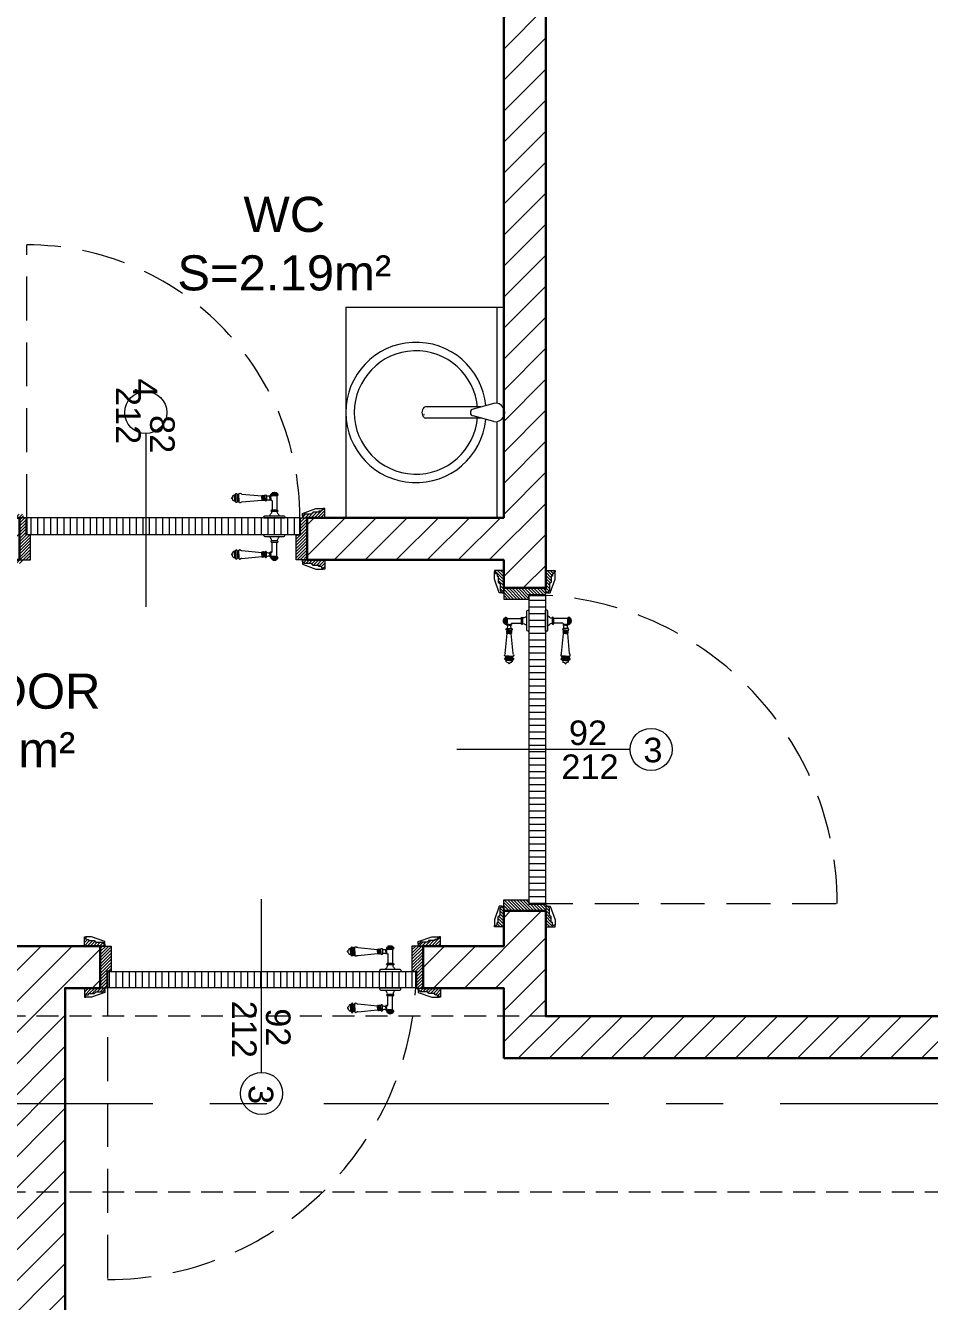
# Model space of a CAD drawing. Header units: centimetres. Extents: x 92587 to 105438, y -55119 to -48334.
# Drawn here: x 96307.8 to 96565.4, y -52878.6 to -52515.1 of the extents above; entities that cross this region are included whole.
import ezdxf

# ---------------------------------------------------------------- set-up
doc = ezdxf.new("R2010")
doc.units = ezdxf.units.CM
doc.header["$LTSCALE"] = 50
doc.header["$MEASUREMENT"] = 0
for name, pattern in [('AXES', [2, 1.25, -0.25, 0.25, -0.25]), ('CACHE', [0.375, 0.25, -0.125]), ('CONTINU', [0])]:
    doc.linetypes.add(name, pattern=pattern)
doc.layers.get('0').update_dxf_attribs({"color": 8})
doc.layers.add('AXES', color=10, linetype='AXES')
doc.layers.add('BETON COUPE', color=3, linetype='CONTINU')
for name, color, linetype, lineweight in [('BANJO', 160, 'Continuous', 9), ('BETON CACHE', 4, 'CACHE', 5), ('door', 44, 'Continuous', 5), ('MACONNERIE COUPE', 7, 'Continuous', 30), ('MACONNERIE HACHURE', 253, 'Continuous', 13)]:
    doc.layers.add(name, color=color, linetype=linetype, lineweight=lineweight)
doc.layers.add('DEMOL', color=7, linetype='Continuous', lineweight=60, true_color=0xa87e00)
doc.styles.add('GENERATED_STYLE_1', font='arial.ttf')
doc.styles.add('RS_TEXT_1.50', font='arial.ttf', dxfattribs={"height": 12.5})

# ---------------------------------------------------------------- blocks, each defined once
blk = doc.blocks.new('A$C1cd8c289')
at = {"layer": 'AXES', "lineweight": 5, "ltscale": 1.3}
blk.add_line((3195, -1960), (-1985, -1960), dxfattribs=at)
blk = doc.blocks.new('Lav60')
at = {"layer": 'BANJO', "linetype": 'Continuous'}
for p, q in [((-54.27, 55.4), (-54.27, 84.18)), ((-54.27, 84.18), (-54.27, 55.4)), ((-52.27, 56.8), (-52.27, 84.18)), ((-9.27, 24.18), (-9.27, 84.18)), ((-51.47, 56.78), (-45.6, 55.16)), ((-47.77, 55.78), (-31.97, 55.78)), ((-31.61, 54.81), (-31.61, 54.8)), ((-31.5, 54.81), (-31.61, 54.81)), ((-31.61, 54.8), (-31.5, 54.8)), ((-31.5, 54.8), (-31.5, 54.81)), ((-54.27, 24.18), (-54.27, 52.96)), ((-54.27, 52.96), (-54.27, 24.18)), ((-52.27, 24.18), (-52.27, 51.56)), ((-51.47, 51.58), (-45.6, 53.19)), ((-47.79, 52.59), (-31.97, 52.59))]:
    blk.add_line(p, q, dxfattribs=at)
at = {"layer": 'BANJO'}
for p, q in [((-9.27, 84.18), (-54.27, 84.18)), ((-9.27, 24.18), (-9.27, 84.18)), ((-9.27, 24.18), (-54.27, 24.18))]:
    blk.add_line(p, q, dxfattribs=at)
at = {"layer": 'BANJO', "linetype": 'Continuous'}
for centre, radius, start, end in [((-29.27, 54.18), 20, 185.6501, 174.3498), ((-29.27, 54.18), 17.58, 184.3007, 175.6991), ((-51.93, 54.18), 2.64, 79.9737, 280.0262), ((-45.78, 54.18), 1, 280.3543, 79.6456)]:
    blk.add_arc(centre, radius, start, end, dxfattribs=at)
blk.add_ellipse((-31.97, 54.18), major_axis=(0, -1.59), ratio=0.623935, start_param=0, end_param=3.141593, dxfattribs=at)
blk = doc.blocks.new('door900')
at = {"color": 0}
for p, q in [((-9.3, 67.7), (9.3, 67.7)), ((9.3, 65.2), (-9.3, 65.2)), ((-6.8, 71.5), (-6.8, 70.2)), ((-5.5, 71.5), (-6.8, 71.5)), ((-6.8, 70.2), (6.8, 70.2)), ((-6.8, 62.7), (-6.8, 24)), ((-6.8, 62.7), (6.8, 62.7)), ((-5.5, 71.5), (5.5, 71.5)), ((5.5, 71.5), (6.8, 71.5)), ((6.8, 71.5), (6.8, 70.2)), ((8.7, 62.7), (6.8, 62.7)), ((6.8, 49.1), (6.8, 24)), ((8.7, 50.9), (8.7, 50.9)), ((10.5, 56.8), (10.5, 62.5)), ((10.5, 56.8), (10.5, 51.1)), ((12.7, 56.8), (12.7, 62.5)), ((12.7, 56.8), (12.7, 51.1)), ((22.5, 63.8), (22.5, 49.8)), ((26.5, 56.8), (26.5, 63.8)), ((26.5, 63.8), (29.1, 63.8)), ((26.5, 63.8), (29.1, 63.8)), ((26.5, 56.8), (26.5, 49.8)), ((26.5, 49.8), (29.1, 49.8)), ((26.5, 49.8), (29.1, 49.8)), ((29.1, 63.8), (29.1, 62.8)), ((29.1, 62.8), (29.1, 56.8)), ((29.1, 50.8), (29.1, 56.8)), ((29.1, 50.8), (29.1, 49.8)), ((29.1, 49.8), (29.1, 49.8)), ((31.1, 62.8), (31.1, 56.8)), ((31.1, 50.8), (31.1, 56.8)), ((34.1, 56.8), (34.1, 62.8)), ((34.1, 62.8), (34.1, 56.8)), ((34.1, 50.8), (34.1, 56.8)), ((34.1, 56.8), (34.1, 50.8)), ((92.8, 68.1), (36.2, 62.8)), ((36.2, 56.8), (36.2, 62.8)), ((36.2, 56.8), (36.2, 50.8)), ((92.8, 45.5), (36.2, 50.8)), ((101.2, 67.3), (103.2, 68)), ((101.2, 56.8), (101.2, 67.3)), ((101.2, 56.8), (101.2, 46.3)), ((101.2, 46.3), (103.2, 45.7)), ((103.2, 68), (103.2, 67.7)), ((103.2, 56.8), (103.2, 68)), ((103.2, 56.8), (103.2, 46.3)), ((103.2, 45.9), (103.2, 45.7)), ((106.5, 68), (105.5, 67.3)), ((105.5, 56.8), (105.5, 67.3)), ((105.5, 56.8), (105.5, 46.3)), ((106.5, 45.7), (105.5, 46.3)), ((106.5, 56.8), (106.5, 68)), ((106.5, 56.8), (106.5, 45.7)), ((110.7, 68), (111.8, 67.3)), ((110.7, 56.8), (110.7, 68)), ((110.7, 56.8), (110.7, 45.7)), ((110.7, 45.7), (111.8, 46.3)), ((111.8, 56.8), (111.8, 67.3)), ((111.8, 66.2), (113.3, 66.2)), ((111.8, 56.8), (111.8, 46.3)), ((111.8, 47.5), (113.3, 47.5)), ((113.3, 56.8), (113.3, 66.2)), ((113.3, 56.8), (113.3, 47.5)), ((120.5, 56.8), (120.5, 58.6)), ((120.5, 56.8), (120.5, 55)), ((-30, 3), (-30, 0)), ((30, 0), (-30, 0)), ((27, 6), (-27, 6)), ((-8.3, 22.3), (8.3, 22.3)), ((-8.3, 18.3), (8.3, 18.3)), ((30, 3), (30, 0))]:
    blk.add_line(p, q, dxfattribs=at)
for centre, radius, start, end in [((0, 64), 9.29, 53.4104, 126.5896), ((-9.3, 66.5), 1.25, 90, 270), ((-6.8, 67.7), 2.51, 90.115, 179.885), ((-6.8, 65.2), 2.51, 180.115, 269.885), ((6.8, 67.7), 2.51, 0.115, 89.885), ((6.8, 65.2), 2.51, 270.115, 359.885), ((8.7, 49), 1.91, 88.7426, 178.1515), ((8.6, 64.9), 2.15, 272.7029, 297.6142), ((8.6, 48.8), 2.15, 62.3858, 87.2971), ((9.3, 66.5), 1.25, 270, 90), ((10, 62.5), 0.561, 3.7097, 127.9634), ((10, 51.1), 0.561, 232.0366, 356.2903), ((11.6, 62.5), 1.1, 0.0106, 179.9894), ((11.6, 51.1), 1.1, 180.0106, 359.9894), ((16.7, 70.5), 8.83, 243.5466, 311.3694), ((16.7, 43.2), 8.83, 48.6306, 116.4534), ((24.5, 63.7), 2.01, 4.1469, 175.8531), ((24.5, 50), 2.01, 184.1469, 355.8531), ((30.1, 62.8), 1.03, 0, 180.0014), ((30.1, 50.8), 1.03, 179.9972, 0), ((32.6, 62.8), 1.48, 0, 180), ((32.6, 50.8), 1.48, 180, 0), ((35.2, 62.8), 1.03, 0, 180), ((32.6, 62.8), 1.48, 1.563306237032948e-10, 2.08440831604393e-10), ((35.2, 50.8), 1.03, 180, 0), ((93.1, 72.5), 4.4, 266.3976, 315.6468), ((93.1, 41.1), 4.4, 44.3532, 93.6024), ((98.3, 67.4), 2.89, 358.3861, 135.6468), ((98.3, 46.2), 2.89, 224.3532, 1.6139), ((104.3, 67.6), 1.15, 170.914, 348.1019), ((104.3, 46.1), 1.15, 11.8981, 189.086), ((108.6, 68), 2.1, 0, 180), ((108.6, 45.7), 2.1, 180, 0), ((115.5, 62.5), 2.84, 13.4568, 140.4953), ((115.5, 51.2), 2.84, 219.5047, 346.5432), ((127.9, 65.2), 9.88, 191.9991, 221.6757), ((127.9, 48.5), 9.88, 138.3243, 168.0009), ((120.5, 56.8), 1.79, 0, 90), ((120.5, 56.8), 1.79, 270, 0), ((-27, 3), 3, 90, 180), ((-6.8, 6), 6, 130.5908, 180), ((-16.6, 16.6), 8.41, 314.3689, 12.0705), ((-8.3, 20.3), 2, 90, 270), ((-8.5, 24), 1.71, 275.059, 359.7825), ((8.5, 24), 1.71, 180.2175, 264.941), ((16.6, 16.6), 8.41, 167.9295, 225.6311), ((8.3, 20.3), 2, 270, 90), ((6.8, 6), 6, 0, 49.4092), ((27, 3), 3, 0, 90)]:
    blk.add_arc(centre, radius, start, end, dxfattribs=at)

msp = doc.modelspace()

# ---------------------------------------------------------------- hatches: boundary and pattern name
at = {"layer": 'door'}
h = msp.add_hatch(dxfattribs=at)
h.set_pattern_fill('ANSI31', color=256, scale=5, angle=900)
h.set_pattern_definition([(225, (243816.2762, -107686.8739), (0.4419417382, -0.4419417382), [])])
edge = h.paths.add_edge_path()
edge.add_line((96302.36, -52669.25), (96302.78, -52669.25))
edge.add_line((96302.78, -52669.25), (96302.78, -52668.93))
edge.add_line((96302.78, -52668.93), (96304.54, -52668.93))
edge.add_line((96304.54, -52668.93), (96304.54, -52668.72))
edge.add_arc((96304.54, -52668.41), 0.314, 270, 360)
edge.add_line((96304.85, -52668.41), (96306.95, -52668.41))
edge.add_line((96306.95, -52668.41), (96306.95, -52668.2))
edge.add_arc((96306.95, -52667.89), 0.314, 270, 360)
edge.add_line((96307.26, -52667.89), (96307.47, -52667.89))
edge.add_line((96307.47, -52667.89), (96307.47, -52667.36))
edge.add_line((96307.47, -52667.36), (96301.61, -52667.36))
edge.add_line((96301.61, -52667.36), (96301.61, -52669.98))
edge.add_line((96301.61, -52669.98), (96302.02, -52669.98))
edge.add_line((96302.02, -52669.98), (96302.02, -52669.67))
edge.add_line((96302.02, -52669.67), (96301.94, -52669.67))
edge.add_arc((96302.36, -52669.67), 0.419, 90, 180, ccw=False)
h.paths.add_polyline_path([(96306.11, -52667.36), (96309.25, -52667.36), (96309.25, -52660.18), (96308, -52660.18), (96308, -52655.36), (96306.11, -52655.36)])
edge = h.paths.add_edge_path()
edge.add_line((96302.36, -52653.48), (96302.78, -52653.48))
edge.add_line((96302.78, -52653.48), (96302.78, -52653.79))
edge.add_line((96302.78, -52653.79), (96304.54, -52653.79))
edge.add_line((96304.54, -52653.79), (96304.54, -52654))
edge.add_arc((96304.54, -52654.31), 0.314, 0, 90, ccw=False)
edge.add_line((96304.85, -52654.31), (96306.95, -52654.31))
edge.add_line((96306.95, -52654.31), (96306.95, -52654.52))
edge.add_arc((96306.95, -52654.84), 0.314, 0, 90, ccw=False)
edge.add_line((96307.26, -52654.84), (96307.47, -52654.84))
edge.add_line((96307.47, -52654.84), (96307.47, -52655.36))
edge.add_line((96307.47, -52655.36), (96301.61, -52655.36))
edge.add_line((96301.61, -52655.36), (96301.61, -52652.74))
edge.add_line((96301.61, -52652.74), (96302.02, -52652.74))
edge.add_line((96302.02, -52652.74), (96302.02, -52653.06))
edge.add_line((96302.02, -52653.06), (96301.94, -52653.06))
edge.add_arc((96302.36, -52653.06), 0.419, 180, 270)
h = msp.add_hatch(dxfattribs=at)
h.set_pattern_fill('ANSI31', color=256, scale=5, angle=900)
h.set_pattern_definition([(225, (243826.2881, -107686.8739), (0.4419417382, -0.4419417382), [])])
h.paths.add_polyline_path([(96388.1, -52667.36), (96384.96, -52667.36), (96384.96, -52660.18), (96386.21, -52660.18), (96386.21, -52655.36), (96388.1, -52655.36)])
edge = h.paths.add_edge_path()
edge.add_line((96391.85, -52669.25), (96391.43, -52669.25))
edge.add_line((96391.43, -52669.25), (96391.43, -52668.93))
edge.add_line((96391.43, -52668.93), (96389.67, -52668.93))
edge.add_line((96389.67, -52668.93), (96389.67, -52668.72))
edge.add_arc((96389.67, -52668.41), 0.314, 180, 270, ccw=False)
edge.add_line((96389.36, -52668.41), (96387.26, -52668.41))
edge.add_line((96387.26, -52668.41), (96387.26, -52668.2))
edge.add_arc((96387.26, -52667.89), 0.314, 180, 270, ccw=False)
edge.add_line((96386.95, -52667.89), (96386.74, -52667.89))
edge.add_line((96386.74, -52667.89), (96386.74, -52667.36))
edge.add_line((96386.74, -52667.36), (96393.1, -52667.36))
edge.add_line((96393.1, -52667.36), (96393.1, -52669.98))
edge.add_line((96393.1, -52669.98), (96392.69, -52669.98))
edge.add_line((96392.69, -52669.98), (96392.69, -52669.67))
edge.add_line((96392.69, -52669.67), (96392.27, -52669.67))
edge.add_arc((96391.85, -52669.67), 0.419, 0, 90)
edge = h.paths.add_edge_path()
edge.add_line((96391.85, -52653.48), (96391.43, -52653.48))
edge.add_line((96391.43, -52653.48), (96391.43, -52653.79))
edge.add_line((96391.43, -52653.79), (96389.67, -52653.79))
edge.add_line((96389.67, -52653.79), (96389.67, -52654))
edge.add_arc((96389.67, -52654.31), 0.314, 90, 180)
edge.add_line((96389.36, -52654.31), (96387.26, -52654.31))
edge.add_line((96387.26, -52654.31), (96387.26, -52654.52))
edge.add_arc((96387.26, -52654.84), 0.314, 90, 180)
edge.add_line((96386.95, -52654.84), (96386.74, -52654.84))
edge.add_line((96386.74, -52654.84), (96386.74, -52655.36))
edge.add_line((96386.74, -52655.36), (96393.1, -52655.36))
edge.add_line((96393.1, -52655.36), (96393.1, -52652.74))
edge.add_line((96393.1, -52652.74), (96392.69, -52652.74))
edge.add_line((96392.69, -52652.74), (96392.69, -52653.06))
edge.add_line((96392.69, -52653.06), (96392.27, -52653.06))
edge.add_arc((96391.85, -52653.06), 0.419, 270, 360, ccw=False)
h = msp.add_hatch(dxfattribs=at)
h.set_pattern_fill('ANSI31', color=256, scale=15, angle=405)
h.set_pattern_definition([(90, (50317.573, -151734.3063), (-1.875, 2e-15), [])])
h.paths.add_polyline_path([(96308.21, -52660.13), (96386, -52660.13), (96386, -52655.41), (96308.21, -52655.41)])
h = msp.add_hatch(dxfattribs=at)
h.set_pattern_fill('ANSI31', color=256, scale=5, angle=990)
h.set_pattern_definition([(315, (151371.98944, 93857.35384), (0.4419417382, 0.4419417382), [])])
h.paths.add_polyline_path([(96444.11, -52675.36), (96444.11, -52678.51), (96451.29, -52678.51), (96451.29, -52677.25), (96456.11, -52677.25), (96456.11, -52675.36)])
edge = h.paths.add_edge_path()
edge.add_line((96442.23, -52671.61), (96442.23, -52672.03))
edge.add_line((96442.23, -52672.03), (96442.54, -52672.03))
edge.add_line((96442.54, -52672.03), (96442.54, -52673.79))
edge.add_line((96442.54, -52673.79), (96442.75, -52673.79))
edge.add_arc((96443.06, -52673.79), 0.314, 180, 270)
edge.add_line((96443.06, -52674.11), (96443.06, -52676.2))
edge.add_line((96443.06, -52676.2), (96443.27, -52676.2))
edge.add_arc((96443.59, -52676.2), 0.314, 180, 270)
edge.add_line((96443.59, -52676.51), (96443.59, -52676.72))
edge.add_line((96443.59, -52676.72), (96444.11, -52676.72))
edge.add_line((96444.11, -52676.72), (96444.11, -52670.36))
edge.add_line((96444.11, -52670.36), (96441.49, -52670.36))
edge.add_line((96441.49, -52670.36), (96441.49, -52670.77))
edge.add_line((96441.49, -52670.77), (96441.81, -52670.77))
edge.add_line((96441.81, -52670.77), (96441.81, -52671.19))
edge.add_arc((96441.81, -52671.61), 0.419, 0, 90, ccw=False)
edge = h.paths.add_edge_path()
edge.add_line((96458, -52671.61), (96458, -52672.03))
edge.add_line((96458, -52672.03), (96457.68, -52672.03))
edge.add_line((96457.68, -52672.03), (96457.68, -52673.79))
edge.add_line((96457.68, -52673.79), (96457.47, -52673.79))
edge.add_arc((96457.16, -52673.79), 0.314, 270, 360, ccw=False)
edge.add_line((96457.16, -52674.11), (96457.16, -52676.2))
edge.add_line((96457.16, -52676.2), (96456.95, -52676.2))
edge.add_arc((96456.63, -52676.2), 0.314, -90, 0, ccw=False)
edge.add_line((96456.63, -52676.51), (96456.63, -52676.72))
edge.add_line((96456.63, -52676.72), (96456.11, -52676.72))
edge.add_line((96456.11, -52676.72), (96456.11, -52670.36))
edge.add_line((96456.11, -52670.36), (96458.73, -52670.36))
edge.add_line((96458.73, -52670.36), (96458.73, -52670.77))
edge.add_line((96458.73, -52670.77), (96458.42, -52670.77))
edge.add_line((96458.42, -52670.77), (96458.42, -52671.19))
edge.add_arc((96458.42, -52671.61), 0.419, 90, 180)
h = msp.add_hatch(dxfattribs=at)
h.set_pattern_fill('ANSI31', color=256, scale=15, angle=495)
h.set_pattern_definition([(180, (195419.4219, -99651.3612), (-1e-15, -1.875), [])])
h.paths.add_polyline_path([(96451.34, -52765.27), (96451.34, -52677.46), (96456.06, -52677.46), (96456.06, -52765.27)])
h = msp.add_hatch(dxfattribs=at)
h.set_pattern_fill('ANSI31', color=256, scale=5, angle=990)
h.set_pattern_definition([(315, (151371.98944, 93857.35384), (0.4419417382, 0.4419417382), [])])
edge = h.paths.add_edge_path()
edge.add_line((96442.23, -52771.11), (96442.23, -52770.7))
edge.add_line((96442.23, -52770.7), (96442.54, -52770.7))
edge.add_line((96442.54, -52770.7), (96442.54, -52768.93))
edge.add_line((96442.54, -52768.93), (96442.75, -52768.93))
edge.add_arc((96443.06, -52768.93), 0.314, 90, 180, ccw=False)
edge.add_line((96443.06, -52768.62), (96443.06, -52766.52))
edge.add_line((96443.06, -52766.52), (96443.27, -52766.52))
edge.add_arc((96443.59, -52766.52), 0.314, 90, 180, ccw=False)
edge.add_line((96443.59, -52766.21), (96443.59, -52766))
edge.add_line((96443.59, -52766), (96444.11, -52766))
edge.add_line((96444.11, -52766), (96444.11, -52771.86))
edge.add_line((96444.11, -52771.86), (96441.49, -52771.86))
edge.add_line((96441.49, -52771.86), (96441.49, -52771.45))
edge.add_line((96441.49, -52771.45), (96441.81, -52771.45))
edge.add_line((96441.81, -52771.45), (96441.81, -52771.53))
edge.add_arc((96441.81, -52771.11), 0.419, 270, 360)
h.paths.add_polyline_path([(96444.11, -52767.36), (96444.11, -52764.22), (96451.29, -52764.22), (96451.29, -52765.48), (96456.11, -52765.48), (96456.11, -52767.36)])
edge = h.paths.add_edge_path()
edge.add_line((96458, -52771.11), (96458, -52770.7))
edge.add_line((96458, -52770.7), (96457.68, -52770.7))
edge.add_line((96457.68, -52770.7), (96457.68, -52768.93))
edge.add_line((96457.68, -52768.93), (96457.47, -52768.93))
edge.add_arc((96457.16, -52768.93), 0.314, 0, 90)
edge.add_line((96457.16, -52768.62), (96457.16, -52766.52))
edge.add_line((96457.16, -52766.52), (96456.95, -52766.52))
edge.add_arc((96456.63, -52766.52), 0.314, 360, 450)
edge.add_line((96456.63, -52766.21), (96456.63, -52766))
edge.add_line((96456.63, -52766), (96456.11, -52766))
edge.add_line((96456.11, -52766), (96456.11, -52771.86))
edge.add_line((96456.11, -52771.86), (96458.73, -52771.86))
edge.add_line((96458.73, -52771.86), (96458.73, -52771.45))
edge.add_line((96458.73, -52771.45), (96458.42, -52771.45))
edge.add_line((96458.42, -52771.45), (96458.42, -52771.53))
edge.add_arc((96458.42, -52771.11), 0.419, 180, 270, ccw=False)
h = msp.add_hatch(dxfattribs=at)
h.set_pattern_fill('ANSI31', color=256, scale=5, angle=900)
h.set_pattern_definition([(225, (242279.2766, -107808.8739), (0.4419417382, -0.4419417382), [])])
edge = h.paths.add_edge_path()
edge.add_line((96325.36, -52775.48), (96325.78, -52775.48))
edge.add_line((96325.78, -52775.48), (96325.78, -52775.79))
edge.add_line((96325.78, -52775.79), (96327.54, -52775.79))
edge.add_line((96327.54, -52775.79), (96327.54, -52776))
edge.add_arc((96327.54, -52776.31), 0.314, 0, 90, ccw=False)
edge.add_line((96327.85, -52776.31), (96329.95, -52776.31))
edge.add_line((96329.95, -52776.31), (96329.95, -52776.52))
edge.add_arc((96329.95, -52776.84), 0.314, 0, 90, ccw=False)
edge.add_line((96330.26, -52776.84), (96330.47, -52776.84))
edge.add_line((96330.47, -52776.84), (96330.47, -52777.36))
edge.add_line((96330.47, -52777.36), (96324.61, -52777.36))
edge.add_line((96324.61, -52777.36), (96324.61, -52774.74))
edge.add_line((96324.61, -52774.74), (96325.02, -52774.74))
edge.add_line((96325.02, -52774.74), (96325.02, -52775.06))
edge.add_line((96325.02, -52775.06), (96324.94, -52775.06))
edge.add_arc((96325.36, -52775.06), 0.419, 180, 270)
h.paths.add_polyline_path([(96329.11, -52777.36), (96332.25, -52777.36), (96332.25, -52784.54), (96331, -52784.54), (96331, -52789.36), (96329.11, -52789.36)])
edge = h.paths.add_edge_path()
edge.add_line((96325.36, -52791.25), (96325.78, -52791.25))
edge.add_line((96325.78, -52791.25), (96325.78, -52790.93))
edge.add_line((96325.78, -52790.93), (96327.54, -52790.93))
edge.add_line((96327.54, -52790.93), (96327.54, -52790.72))
edge.add_arc((96327.54, -52790.41), 0.314, 270, 360)
edge.add_line((96327.85, -52790.41), (96329.95, -52790.41))
edge.add_line((96329.95, -52790.41), (96329.95, -52790.2))
edge.add_arc((96329.95, -52789.89), 0.314, 270, 360)
edge.add_line((96330.26, -52789.89), (96330.47, -52789.89))
edge.add_line((96330.47, -52789.89), (96330.47, -52789.36))
edge.add_line((96330.47, -52789.36), (96324.61, -52789.36))
edge.add_line((96324.61, -52789.36), (96324.61, -52791.98))
edge.add_line((96324.61, -52791.98), (96325.02, -52791.98))
edge.add_line((96325.02, -52791.98), (96325.02, -52791.67))
edge.add_line((96325.02, -52791.67), (96324.94, -52791.67))
edge.add_arc((96325.36, -52791.67), 0.419, 90, 180, ccw=False)
h = msp.add_hatch(dxfattribs=at)
h.set_pattern_fill('ANSI31', color=256, scale=5, angle=900)
h.set_pattern_definition([(225, (242279.2766, -107808.8739), (0.4419417382, -0.4419417382), [])])
h.paths.add_polyline_path([(96421.11, -52777.36), (96417.97, -52777.36), (96417.97, -52784.54), (96419.23, -52784.54), (96419.23, -52789.36), (96421.11, -52789.36)])
edge = h.paths.add_edge_path()
edge.add_line((96424.86, -52775.48), (96424.44, -52775.48))
edge.add_line((96424.44, -52775.48), (96424.44, -52775.79))
edge.add_line((96424.44, -52775.79), (96422.68, -52775.79))
edge.add_line((96422.68, -52775.79), (96422.68, -52776))
edge.add_arc((96422.68, -52776.31), 0.314, 90, 180)
edge.add_line((96422.37, -52776.31), (96420.27, -52776.31))
edge.add_line((96420.27, -52776.31), (96420.27, -52776.52))
edge.add_arc((96420.27, -52776.84), 0.314, 90, 180)
edge.add_line((96419.96, -52776.84), (96419.75, -52776.84))
edge.add_line((96419.75, -52776.84), (96419.75, -52777.36))
edge.add_line((96419.75, -52777.36), (96426.11, -52777.36))
edge.add_line((96426.11, -52777.36), (96426.11, -52774.74))
edge.add_line((96426.11, -52774.74), (96425.7, -52774.74))
edge.add_line((96425.7, -52774.74), (96425.7, -52775.06))
edge.add_line((96425.7, -52775.06), (96425.28, -52775.06))
edge.add_arc((96424.86, -52775.06), 0.419, 270, 360, ccw=False)
edge = h.paths.add_edge_path()
edge.add_line((96424.86, -52791.25), (96424.44, -52791.25))
edge.add_line((96424.44, -52791.25), (96424.44, -52790.93))
edge.add_line((96424.44, -52790.93), (96422.68, -52790.93))
edge.add_line((96422.68, -52790.93), (96422.68, -52790.72))
edge.add_arc((96422.68, -52790.41), 0.314, 180, 270, ccw=False)
edge.add_line((96422.37, -52790.41), (96420.27, -52790.41))
edge.add_line((96420.27, -52790.41), (96420.27, -52790.2))
edge.add_arc((96420.27, -52789.89), 0.314, 180, 270, ccw=False)
edge.add_line((96419.96, -52789.89), (96419.75, -52789.89))
edge.add_line((96419.75, -52789.89), (96419.75, -52789.36))
edge.add_line((96419.75, -52789.36), (96426.11, -52789.36))
edge.add_line((96426.11, -52789.36), (96426.11, -52791.98))
edge.add_line((96426.11, -52791.98), (96425.7, -52791.98))
edge.add_line((96425.7, -52791.98), (96425.7, -52791.67))
edge.add_line((96425.7, -52791.67), (96425.28, -52791.67))
edge.add_arc((96424.86, -52791.67), 0.419, 0, 90)
h = msp.add_hatch(dxfattribs=at)
h.set_pattern_fill('ANSI31', color=256, scale=15, angle=405)
h.set_pattern_definition([(90, (48770.5615, -151856.3063), (-1.875, 2e-15), [])])
h.paths.add_polyline_path([(96331.21, -52784.6), (96419.02, -52784.6), (96419.02, -52789.31), (96331.21, -52789.31)])
at = {"layer": 'MACONNERIE HACHURE'}
h = msp.add_hatch(dxfattribs=at)
h.set_pattern_fill('ANSI31', color=256, scale=50, style=0)
h.set_pattern_definition([(45, (845.911, 6550.742), (-4.41941738, 4.41941738), [])])
h.paths.add_polyline_path([(96464.11, -53567.36), (96464.11, -53736.36), (96392.11, -53736.36), (96392.11, -53757.36), (96414.11, -53757.36), (96414.11, -53762.36), (96234.11, -53762.36), (96234.11, -53750.36), (96284.11, -53750.36), (96284.11, -53577.36), (96306.11, -53577.36), (96306.11, -53589.36), (96296.11, -53589.36), (96296.11, -53750.36), (96387.11, -53750.36), (96387.11, -53731.36), (96444.11, -53731.36), (96444.11, -53589.36), (96388.11, -53589.36), (96388.11, -53577.36), (96452.11, -53577.36), (96452.11, -53567.36)])
h.paths.add_polyline_path([(95894.28, -52902.36), (95944.11, -52902.36), (95944.11, -52942.36), (95894.28, -52942.36)])
h.paths.add_polyline_path([(95734.11, -52902.36), (95774.11, -52902.36), (95774.11, -52942.36), (95734.11, -52942.36)])
h.paths.add_polyline_path([(95874.11, -52547.36), (95964.11, -52547.36), (95964.11, -52607.36), (96117.11, -52607.36), (96117.11, -52547.36), (96129.11, -52547.36), (96129.11, -52667.36), (96109.11, -52667.36), (96109.11, -52632.36), (95944.11, -52632.36), (95944.11, -52583.36), (95874.11, -52583.36), (95874.11, -52632.36), (95839.11, -52632.36), (95839.11, -52612.36), (95849.11, -52612.36), (95849.11, -52562.36), (95874.11, -52562.36), (95874.11, -52578.36), (95944.11, -52578.36), (95944.11, -52552.36), (95874.11, -52552.36)])
h.paths.add_polyline_path([(96444.11, -54162.36), (96344.11, -54162.36), (96344.11, -54187.36), (96444.11, -54187.36)])
h.paths.add_polyline_path([(96679.11, -52154.25), (96704.11, -52154.25), (96704.11, -52107.36), (96679.11, -52107.36)])
h.paths.add_polyline_path([(96679.11, -54052.36), (96704.11, -54052.36), (96704.11, -54072.36), (96679.11, -54072.36)])
h.paths.add_polyline_path([(95996.61, -52902.36), (95979.11, -52902.36), (95979.11, -52922.36), (95996.61, -52922.36)])
h.paths.add_polyline_path([(96319.11, -52789.36), (96329.11, -52789.36), (96329.11, -52777.36), (96289.11, -52777.36), (96289.11, -52789.36), (96299.11, -52789.36), (96299.11, -53107.36), (96129.11, -53107.36), (96129.11, -52789.36), (96207.12, -52789.36), (96207.12, -52777.36), (96129.11, -52777.36), (96129.11, -52767.36), (96109.11, -52767.36), (96109.11, -52902.36), (96096.61, -52902.36), (96096.61, -52922.36), (96109.11, -52922.36), (96109.11, -53137.36), (96130.11, -53137.36), (96130.11, -53467.36), (96228.12, -53467.36), (96228.12, -53455.36), (96150.11, -53455.36), (96150.11, -53137.36), (96320.11, -53137.36), (96320.11, -53455.36), (96310.11, -53455.36), (96310.11, -53467.36), (96350.11, -53467.36), (96350.11, -53455.36), (96340.11, -53455.36), (96340.11, -53137.36), (96679.11, -53137.36), (96679.11, -53182.36), (96704.11, -53182.36), (96704.11, -53132.36), (96814.11, -53132.36), (96814.11, -53112.36), (96704.11, -53112.36), (96704.11, -53062.36), (96679.11, -53062.36), (96679.11, -53107.36), (96319.11, -53107.36)])
h.paths.add_polyline_path([(96487.11, -53762.36), (96487.11, -53742.36), (96789.11, -53742.36), (96789.11, -53677.36), (96814.11, -53677.36), (96814.11, -53767.36), (96704.11, -53767.36), (96704.11, -53782.36), (96679.11, -53782.36), (96679.11, -53762.36)])
h.paths.add_polyline_path([(96044.11, -53859.36), (96019.11, -53859.36), (96019.11, -53581.36), (95967.11, -53581.36), (95967.11, -53559.36), (95979.11, -53559.36), (95979.11, -53569.36), (96104.11, -53569.36), (96104.11, -53581.36), (96044.11, -53581.36)])
h.paths.add_polyline_path([(96019.11, -53932.36), (96019.11, -53952.36), (95969.11, -53952.36), (95969.11, -54072.36), (95944.11, -54072.36), (95944.11, -53957.36), (95926.61, -53957.36), (95926.61, -53932.36)])
h.paths.add_polyline_path([(96679.11, -54122.36), (96679.11, -54162.36), (96624.11, -54162.36), (96624.11, -54187.36), (96704.11, -54187.36), (96704.11, -54122.36)])
h.paths.add_polyline_path([(96104.11, -54162.36), (96164.11, -54162.36), (96164.11, -54187.36), (96079.11, -54187.36), (96079.11, -54122.36), (96079.11, -54122.36), (96079.11, -54072.36), (96104.11, -54072.36)])
h.paths.add_polyline_path([(96679.11, -52482.36), (96679.11, -52424.25), (96704.11, -52424.25), (96704.11, -52477.36), (96814.11, -52477.36), (96814.11, -52567.36), (96789.11, -52567.36), (96789.11, -52502.36), (96456.11, -52502.36), (96456.11, -52675.36), (96444.11, -52675.36), (96444.11, -52667.36), (96388.11, -52667.36), (96388.11, -52655.36), (96444.11, -52655.36), (96444.11, -52507.36), (96296.11, -52507.36), (96296.11, -52655.36), (96306.11, -52655.36), (96306.11, -52667.36), (96284.11, -52667.36), (96284.11, -52494.36), (96234.24, -52494.36), (96234.24, -52482.36)])
h.paths.add_polyline_path([(96444.11, -52809.36), (96444.11, -52789.36), (96421.11, -52789.36), (96421.11, -52777.36), (96444.11, -52777.36), (96444.11, -52767.36), (96456.11, -52767.36), (96456.11, -52797.36), (96679.11, -52797.36), (96679.11, -52809.36)], flags=17)
h.paths.add_polyline_path([(96464.11, -53447.36), (96679.11, -53447.36), (96679.11, -53435.36), (96452.11, -53435.36), (96452.11, -53455.36), (96442.11, -53455.36), (96442.11, -53467.36), (96452.11, -53467.36), (96452.11, -53475.36), (96464.11, -53475.36)])
h.paths.add_polyline_path([(95879.11, -53447.36), (95879.11, -53459.36), (95967.11, -53459.36), (95967.11, -53467.36), (95979.11, -53467.36), (95979.11, -53447.36)])
h.paths.add_polyline_path([(96789.11, -52797.36), (96814.11, -52797.36), (96814.11, -52747.36), (96789.11, -52747.36)])
h.paths.add_polyline_path([(96789.11, -53447.36), (96814.11, -53447.36), (96814.11, -53497.36), (96789.11, -53497.36)])
h.paths.add_polyline_path([(96679.11, -52847.36), (96704.11, -52847.36), (96704.11, -52902.25), (96679.11, -52902.25)], flags=17)
h.paths.add_polyline_path([(96679.11, -53397.36), (96704.11, -53397.36), (96704.11, -53342.47), (96679.11, -53342.47)], flags=17)
h.paths.add_polyline_path([(95533.94, -52902.36), (95484.11, -52902.36), (95484.11, -52942.36), (95533.94, -52942.36)])
h.paths.add_polyline_path([(95694.11, -52902.36), (95654.11, -52902.36), (95654.11, -52942.36), (95694.11, -52942.36)])
h.paths.add_polyline_path([(95849.11, -52082.36), (95829.11, -52082.36), (95829.11, -52057.36), (95849.11, -52057.36)])
h.paths.add_polyline_path([(96164.11, -52082.36), (96164.11, -52057.36), (95984.11, -52057.36), (95984.11, -52082.36)])
h.paths.add_polyline_path([(95554.11, -52547.36), (95464.11, -52547.36), (95464.11, -52607.36), (95311.11, -52607.36), (95311.11, -52547.36), (95299.11, -52547.36), (95299.11, -52667.36), (95319.11, -52667.36), (95319.11, -52632.36), (95484.11, -52632.36), (95484.11, -52583.36), (95554.11, -52583.36), (95554.11, -52632.36), (95739.11, -52632.36), (95739.11, -52612.36), (95579.11, -52612.36), (95579.11, -52562.36), (95554.11, -52562.36), (95554.11, -52578.36), (95484.11, -52578.36), (95484.11, -52552.36), (95554.11, -52552.36)])
h.paths.add_polyline_path([(94984.11, -54162.36), (95084.11, -54162.36), (95084.11, -54187.36), (94984.11, -54187.36)])
h.paths.add_polyline_path([(94749.11, -52154.25), (94724.11, -52154.25), (94724.11, -52107.36), (94749.11, -52107.36)])
h.paths.add_polyline_path([(94749.11, -54052.36), (94724.11, -54052.36), (94724.11, -54072.36), (94749.11, -54072.36)])
h.paths.add_polyline_path([(95431.61, -52902.36), (95449.11, -52902.36), (95449.11, -52922.36), (95431.61, -52922.36)])
h.paths.add_polyline_path([(95729.11, -53932.36), (95746.61, -53932.36), (95746.61, -53957.36), (95729.11, -53957.36), (95729.11, -54122.36), (95699.11, -54122.36), (95699.11, -53957.36), (95681.5, -53957.36), (95681.5, -53932.36), (95699.11, -53932.36), (95699.11, -53459.36), (95631.11, -53459.36), (95631.11, -53447.36), (95699.11, -53447.36), (95699.11, -53272.36), (95729.11, -53272.36), (95729.11, -53447.36), (95797.11, -53447.36), (95797.11, -53459.36), (95729.11, -53459.36)])
h.paths.add_polyline_path([(95109.11, -52789.36), (95099.11, -52789.36), (95099.11, -52777.36), (95139.11, -52777.36), (95139.11, -52789.36), (95129.11, -52789.36), (95129.11, -53107.36), (95299.11, -53107.36), (95299.11, -52789.36), (95221.1, -52789.36), (95221.1, -52777.36), (95299.11, -52777.36), (95299.11, -52767.36), (95319.11, -52767.36), (95319.11, -52902.36), (95331.61, -52902.36), (95331.61, -52922.36), (95319.11, -52922.36), (95319.11, -53137.36), (95298.11, -53137.36), (95298.11, -53467.36), (95200.1, -53467.36), (95200.1, -53455.36), (95278.11, -53455.36), (95278.11, -53137.36), (95108.11, -53137.36), (95108.11, -53455.36), (95118.11, -53455.36), (95118.11, -53467.36), (95078.11, -53467.36), (95078.11, -53455.36), (95088.11, -53455.36), (95088.11, -53137.36), (94749.11, -53137.36), (94749.11, -53182.36), (94724.11, -53182.36), (94724.11, -53132.36), (94614.11, -53132.36), (94614.11, -53112.36), (94724.11, -53112.36), (94724.11, -53062.36), (94749.11, -53062.36), (94749.11, -53107.36), (95109.11, -53107.36)])
h.paths.add_polyline_path([(94964.11, -53736.36), (95036.11, -53736.36), (95036.11, -53757.36), (95014.11, -53757.36), (95014.11, -53762.36), (95194.11, -53762.36), (95194.11, -53750.36), (95144.11, -53750.36), (95144.11, -53577.36), (95122.11, -53577.36), (95122.11, -53589.36), (95132.11, -53589.36), (95132.11, -53750.36), (95041.11, -53750.36), (95041.11, -53731.36), (94984.11, -53731.36), (94984.11, -53589.36), (95040.11, -53589.36), (95040.11, -53577.36), (94976.11, -53577.36), (94976.11, -53567.36), (94964.11, -53567.36)])
h.paths.add_polyline_path([(94941.11, -53762.36), (94941.11, -53742.36), (94639.11, -53742.36), (94639.11, -53677.36), (94614.11, -53677.36), (94614.11, -53767.36), (94724.11, -53767.36), (94724.11, -53782.36), (94749.11, -53782.36), (94749.11, -53762.36)])
h.paths.add_polyline_path([(95384.11, -53859.36), (95409.11, -53859.36), (95409.11, -53581.36), (95461.11, -53581.36), (95461.11, -53559.36), (95449.11, -53559.36), (95449.11, -53569.36), (95324.11, -53569.36), (95324.11, -53581.36), (95384.11, -53581.36)])
h.paths.add_polyline_path([(95409.11, -53932.36), (95409.11, -53952.36), (95459.11, -53952.36), (95459.11, -54072.36), (95484.11, -54072.36), (95484.11, -53957.36), (95501.61, -53957.36), (95501.61, -53932.36)])
h.paths.add_polyline_path([(94749.11, -54122.36), (94749.11, -54162.36), (94804.11, -54162.36), (94804.11, -54187.36), (94724.11, -54187.36), (94724.11, -54122.36)])
h.paths.add_polyline_path([(95324.11, -54162.36), (95264.11, -54162.36), (95264.11, -54187.36), (95349.11, -54187.36), (95349.11, -54122.36), (95349.11, -54122.36), (95349.11, -54072.36), (95324.11, -54072.36)])
h.paths.add_polyline_path([(96679.11, -52082.36), (96624.11, -52082.36), (96624.11, -52057.36), (96679.11, -52057.36)])
h.paths.add_polyline_path([(96444.11, -52082.36), (96444.11, -52057.36), (96344.11, -52057.36), (96344.11, -52082.36)])
h.paths.add_polyline_path([(95729.11, -52082.36), (95579.11, -52082.36), (95579.11, -52057.36), (95729.11, -52057.36)])
h.paths.add_polyline_path([(95444.11, -52082.36), (94749.11, -52082.36), (94749.11, -52057.36), (95444.11, -52057.36)])
h.paths.add_polyline_path([(94749.11, -52482.36), (94749.11, -52424.25), (94724.11, -52424.25), (94724.11, -52477.36), (94614.11, -52477.36), (94614.11, -52567.36), (94639.11, -52567.36), (94639.11, -52502.36), (94972.11, -52502.36), (94972.11, -52675.36), (94984.11, -52675.36), (94984.11, -52667.36), (95040.11, -52667.36), (95040.11, -52655.36), (94984.11, -52655.36), (94984.11, -52507.36), (95132.11, -52507.36), (95132.11, -52655.36), (95122.11, -52655.36), (95122.11, -52667.36), (95144.11, -52667.36), (95144.11, -52494.36), (95193.98, -52494.36), (95193.98, -52482.36)])
h.paths.add_polyline_path([(94984.11, -52809.36), (94984.11, -52789.36), (95007.11, -52789.36), (95007.11, -52777.36), (94984.11, -52777.36), (94984.11, -52767.36), (94972.11, -52767.36), (94972.11, -52797.36), (94749.11, -52797.36), (94749.11, -52809.36)], flags=17)
h.paths.add_polyline_path([(94964.11, -53447.36), (94749.11, -53447.36), (94749.11, -53435.36), (94976.11, -53435.36), (94976.11, -53455.36), (94986.11, -53455.36), (94986.11, -53467.36), (94976.11, -53467.36), (94976.11, -53475.36), (94964.11, -53475.36)])
h.paths.add_polyline_path([(95549.11, -53447.36), (95549.11, -53459.36), (95461.11, -53459.36), (95461.11, -53467.36), (95449.11, -53467.36), (95449.11, -53447.36)])
h.paths.add_polyline_path([(94639.11, -52797.36), (94614.11, -52797.36), (94614.11, -52747.36), (94639.11, -52747.36)])
h.paths.add_polyline_path([(94639.11, -53447.36), (94614.11, -53447.36), (94614.11, -53497.36), (94639.11, -53497.36)])
h.paths.add_polyline_path([(94749.11, -52847.36), (94724.11, -52847.36), (94724.11, -52902.25), (94749.11, -52902.25)], flags=17)
h.paths.add_polyline_path([(94749.11, -53397.36), (94724.11, -53397.36), (94724.11, -53342.47), (94749.11, -53342.47)], flags=17)

# ---------------------------------------------------------------- linework, layer by layer
at = {"layer": 'BETON CACHE', "lineweight": 5, "ltscale": 0.5}
msp.add_lwpolyline([(94614.11, -52847.36), (96814.11, -52847.36), (96814.11, -52797.36), (94614.11, -52797.36)], close=True, dxfattribs=at)
at = {"layer": 'door', "linetype": 'CACHE'}
for p, q in [((96308.21, -52655.41), (96308.21, -52577.62)), ((96451.34, -52765.27), (96539.15, -52765.27)), ((96331.21, -52784.6), (96331.21, -52872.41))]:
    msp.add_line(p, q, dxfattribs=at)
at = {"layer": 'door'}
for p, q in [((96342.1, -52631.37), (96342.1, -52680.69)), ((96480.11, -52721.36), (96430.79, -52721.36)), ((96375.11, -52813.36), (96375.11, -52764.04))]:
    msp.add_line(p, q, dxfattribs=at)
for points in [[(96391.85, -52653.48), (96391.43, -52653.48), (96391.43, -52653.79), (96389.67, -52653.79), (96389.67, -52654, 0.414214), (96389.36, -52654.31), (96387.26, -52654.31), (96387.26, -52654.52, 0.414214), (96386.95, -52654.84), (96386.74, -52654.84), (96386.74, -52655.36), (96393.1, -52655.36), (96393.1, -52652.74), (96392.69, -52652.74), (96392.69, -52653.06), (96392.27, -52653.06, -0.414214), (96391.85, -52653.48)], [(96391.85, -52669.25), (96391.43, -52669.25), (96391.43, -52668.93), (96389.67, -52668.93), (96389.67, -52668.72, -0.414214), (96389.36, -52668.41), (96387.26, -52668.41), (96387.26, -52668.2, -0.414214), (96386.95, -52667.89), (96386.74, -52667.89), (96386.74, -52667.36), (96393.1, -52667.36), (96393.1, -52669.98), (96392.69, -52669.98), (96392.69, -52669.67), (96392.27, -52669.67, 0.414214), (96391.85, -52669.25)], [(96442.23, -52671.61), (96442.23, -52672.03), (96442.54, -52672.03), (96442.54, -52673.79), (96442.75, -52673.79, 0.414214), (96443.06, -52674.11), (96443.06, -52676.2), (96443.27, -52676.2, 0.414214), (96443.59, -52676.51), (96443.59, -52676.72), (96444.11, -52676.72), (96444.11, -52670.36), (96441.49, -52670.36), (96441.49, -52670.77), (96441.81, -52670.77), (96441.81, -52671.19, -0.414214), (96442.23, -52671.61)], [(96458, -52671.61), (96458, -52672.03), (96457.68, -52672.03), (96457.68, -52673.79), (96457.47, -52673.79, -0.414214), (96457.16, -52674.11), (96457.16, -52676.2), (96456.95, -52676.2, -0.414214), (96456.63, -52676.51), (96456.63, -52676.72), (96456.11, -52676.72), (96456.11, -52670.36), (96458.73, -52670.36), (96458.73, -52670.77), (96458.42, -52670.77), (96458.42, -52671.19, 0.414214), (96458, -52671.61)], [(96442.23, -52771.11), (96442.23, -52770.7), (96442.54, -52770.7), (96442.54, -52768.93), (96442.75, -52768.93, -0.414214), (96443.06, -52768.62), (96443.06, -52766.52), (96443.27, -52766.52, -0.414214), (96443.59, -52766.21), (96443.59, -52766), (96444.11, -52766), (96444.11, -52771.86), (96441.49, -52771.86), (96441.49, -52771.45), (96441.81, -52771.45), (96441.81, -52771.53, 0.414214), (96442.23, -52771.11)], [(96458, -52771.11), (96458, -52770.7), (96457.68, -52770.7), (96457.68, -52768.93), (96457.47, -52768.93, 0.414214), (96457.16, -52768.62), (96457.16, -52766.52), (96456.95, -52766.52, 0.414214), (96456.63, -52766.21), (96456.63, -52766), (96456.11, -52766), (96456.11, -52771.86), (96458.73, -52771.86), (96458.73, -52771.45), (96458.42, -52771.45), (96458.42, -52771.53, -0.414214), (96458, -52771.11)], [(96325.36, -52775.48), (96325.78, -52775.48), (96325.78, -52775.79), (96327.54, -52775.79), (96327.54, -52776, -0.414214), (96327.85, -52776.31), (96329.95, -52776.31), (96329.95, -52776.52, -0.414214), (96330.26, -52776.84), (96330.47, -52776.84), (96330.47, -52777.36), (96324.61, -52777.36), (96324.61, -52774.74), (96325.02, -52774.74), (96325.02, -52775.06), (96324.94, -52775.06, 0.414214), (96325.36, -52775.48)], [(96424.86, -52775.48), (96424.44, -52775.48), (96424.44, -52775.79), (96422.68, -52775.79), (96422.68, -52776, 0.414214), (96422.37, -52776.31), (96420.27, -52776.31), (96420.27, -52776.52, 0.414214), (96419.96, -52776.84), (96419.75, -52776.84), (96419.75, -52777.36), (96426.11, -52777.36), (96426.11, -52774.74), (96425.7, -52774.74), (96425.7, -52775.06), (96425.28, -52775.06, -0.414214), (96424.86, -52775.48)], [(96325.36, -52791.25), (96325.78, -52791.25), (96325.78, -52790.93), (96327.54, -52790.93), (96327.54, -52790.72, 0.414214), (96327.85, -52790.41), (96329.95, -52790.41), (96329.95, -52790.2, 0.414214), (96330.26, -52789.89), (96330.47, -52789.89), (96330.47, -52789.36), (96324.61, -52789.36), (96324.61, -52791.98), (96325.02, -52791.98), (96325.02, -52791.67), (96324.94, -52791.67, -0.414214), (96325.36, -52791.25)], [(96424.86, -52791.25), (96424.44, -52791.25), (96424.44, -52790.93), (96422.68, -52790.93), (96422.68, -52790.72, -0.414214), (96422.37, -52790.41), (96420.27, -52790.41), (96420.27, -52790.2, -0.414214), (96419.96, -52789.89), (96419.75, -52789.89), (96419.75, -52789.36), (96426.11, -52789.36), (96426.11, -52791.98), (96425.7, -52791.98), (96425.7, -52791.67), (96425.28, -52791.67, 0.414214), (96424.86, -52791.25)]]:
    msp.add_lwpolyline(points, format="xyb", dxfattribs=at)
for points in [[(96386.74, -52654.84), (96386.74, -52654.11), (96390.59, -52652.74), (96392.69, -52652.74)], [(96306.11, -52667.36), (96309.25, -52667.36), (96309.25, -52660.18), (96308, -52660.18), (96308, -52655.36), (96306.11, -52655.36), (96306.11, -52667.36)], [(96308.21, -52660.13), (96386, -52660.13), (96386, -52655.41), (96308.21, -52655.41), (96308.21, -52660.13)], [(96388.1, -52667.36), (96384.96, -52667.36), (96384.96, -52660.18), (96386.21, -52660.18), (96386.21, -52655.36), (96388.1, -52655.36), (96388.1, -52667.36)], [(96386.74, -52667.89), (96386.74, -52668.62), (96390.59, -52669.98), (96392.69, -52669.98)], [(96443.59, -52676.72), (96442.85, -52676.72), (96441.49, -52672.87), (96441.49, -52670.77)], [(96456.63, -52676.72), (96457.37, -52676.72), (96458.73, -52672.87), (96458.73, -52670.77)], [(96444.11, -52675.36), (96444.11, -52678.51), (96451.29, -52678.51), (96451.29, -52677.25), (96456.11, -52677.25), (96456.11, -52675.36), (96444.11, -52675.36)], [(96451.34, -52765.27), (96451.34, -52677.46), (96456.06, -52677.46), (96456.06, -52765.27), (96451.34, -52765.27)], [(96444.11, -52767.36), (96444.11, -52764.22), (96451.29, -52764.22), (96451.29, -52765.48), (96456.11, -52765.48), (96456.11, -52767.36), (96444.11, -52767.36)], [(96443.59, -52766), (96442.85, -52766), (96441.49, -52769.86), (96441.49, -52771.45)], [(96456.63, -52766), (96457.37, -52766), (96458.73, -52769.86), (96458.73, -52771.45)], [(96330.47, -52776.84), (96330.47, -52776.11), (96326.62, -52774.74), (96325.02, -52774.74)], [(96419.75, -52776.84), (96419.75, -52776.11), (96423.61, -52774.74), (96425.7, -52774.74)], [(96329.11, -52777.36), (96332.25, -52777.36), (96332.25, -52784.54), (96331, -52784.54), (96331, -52789.36), (96329.11, -52789.36), (96329.11, -52777.36)], [(96421.11, -52777.36), (96417.97, -52777.36), (96417.97, -52784.54), (96419.23, -52784.54), (96419.23, -52789.36), (96421.11, -52789.36), (96421.11, -52777.36)], [(96331.21, -52784.6), (96419.02, -52784.6), (96419.02, -52789.31), (96331.21, -52789.31), (96331.21, -52784.6)], [(96330.47, -52789.89), (96330.47, -52790.62), (96326.62, -52791.98), (96325.02, -52791.98)], [(96419.75, -52789.89), (96419.75, -52790.62), (96423.61, -52791.98), (96425.7, -52791.98)]]:
    msp.add_lwpolyline(points, dxfattribs=at)
for centre in [(96342.1, -52625.37), (96486.11, -52721.36), (96375.11, -52819.36)]:
    msp.add_circle(centre, 6, dxfattribs=at)
at = {"layer": 'door', "linetype": 'CACHE'}
for centre, radius, start, end in [((96308.21, -52655.41), 77.8, 0, 90), ((96451.12, -52765.36), 88.04, 0.0583, 86.7816), ((96331.12, -52784.37), 88.04, 270.0583, 356.7816)]:
    msp.add_arc(centre, radius, start, end, dxfattribs=at)
at = {"layer": 'MACONNERIE COUPE'}
for points in [[(96679.11, -52482.36), (96679.11, -52424.25), (96704.11, -52424.25), (96704.11, -52477.36), (96814.11, -52477.36), (96814.11, -52567.36), (96789.11, -52567.36), (96789.11, -52502.36), (96456.11, -52502.36), (96456.11, -52675.36), (96444.11, -52675.36), (96444.11, -52667.36), (96388.11, -52667.36), (96388.11, -52655.36), (96444.11, -52655.36), (96444.11, -52507.36), (96296.11, -52507.36), (96296.11, -52655.36), (96306.11, -52655.36), (96306.11, -52667.36), (96284.11, -52667.36), (96284.11, -52494.36), (96234.24, -52494.36), (96234.24, -52482.36)], [(96444.11, -52809.36), (96444.11, -52789.36), (96421.11, -52789.36), (96421.11, -52777.36), (96444.11, -52777.36), (96444.11, -52767.36), (96456.11, -52767.36), (96456.11, -52797.36), (96679.11, -52797.36), (96679.11, -52809.36)]]:
    msp.add_lwpolyline(points, close=True, dxfattribs=at)
msp.add_lwpolyline([(96679.11, -53107.36), (96319.11, -53107.36), (96319.11, -52789.36), (96329.11, -52789.36), (96329.11, -52777.36), (96289.11, -52777.36), (96289.11, -52789.36), (96299.11, -52789.36), (96299.11, -53107.36), (96129.11, -53107.36), (96129.11, -52789.36), (96207.12, -52789.36), (96207.12, -52777.36), (96129.11, -52777.36), (96129.11, -52767.36), (96109.11, -52767.36), (96109.11, -52902.36), (96096.61, -52902.36), (96096.61, -52922.36), (96109.11, -52922.36), (96109.11, -53137.36), (96130.11, -53137.36), (96130.11, -53467.36)], dxfattribs=at)

# ---------------------------------------------------------------- block references
at = {"layer": 'BETON COUPE', "lineweight": 5, "rotation": 180}
msp.add_blockref('Lav60', (96389.84, -52571.18), dxfattribs=at)
at = {"layer": 'door', "xscale": -0.1, "yscale": 0.1, "zscale": 0.1}
for p in [(96378.77, -52655.41), (96411.78, -52784.6)]:
    msp.add_blockref('door900', p, dxfattribs=at)
at = {"layer": 'door', "yscale": 0.1, "zscale": 0.1}
for p, xscale, rotation in [((96378.77, -52660.13), 0.1, 180), ((96451.34, -52684.7), -0.1, 90), ((96456.06, -52684.7), 0.1, 270), ((96411.78, -52789.31), 0.1, 180)]:
    msp.add_blockref('door900', p, dxfattribs=dict(at, xscale=xscale, rotation=rotation))
at = {"layer": 'MACONNERIE COUPE', "lineweight": 5, "ltscale": 0.5}
msp.add_blockref('A$C1cd8c289', (94709.11, -50862.36), dxfattribs=at)

# ---------------------------------------------------------------- texts
at = {"layer": 'DEMOL', "lineweight": -2, "char_height": 10, "width": 93.9293, "attachment_point": 5, "style": 'RS_TEXT_1.50'}
for s, insert in [('WC\\PS=2.19m²', (96381.59, -52577.32)), ('KORRIDOR\\PS=6.27m²', (96291.57, -52713.16))]:
    msp.add_mtext(s, dxfattribs=dict(at, insert=insert))
at = {"layer": 'door', "char_height": 7, "rotation": 270, "style": 'GENERATED_STYLE_1'}
for s, insert, attachment_point in [('\\A1;\\pxql,t0;212', (96333.67, -52634.4), 9), ('\\A1;\\pxql,t0;4', (96345.43, -52622.67), 3), ('\\A1;\\pxql,t0;82', (96343.25, -52636.98), 9), ('\\A1;\\pxql,t0;212', (96366.68, -52792.95), 7), ('\\A1;\\pxql,t0;92', (96376.26, -52795.09), 7), ('\\A1;\\pxql,t0;3', (96378.44, -52816.96), 1)]:
    msp.add_mtext(s, dxfattribs=dict(at, insert=insert, attachment_point=attachment_point))
at = {"layer": 'door', "char_height": 7, "style": 'GENERATED_STYLE_1'}
for s, insert, attachment_point in [('\\A1;\\pxql,t0;92', (96462.68, -52720.21), 7), ('\\A1;\\pxql,t0;3', (96483.91, -52718.03), 1), ('\\A1;\\pxql,t0;212', (96460.54, -52729.79), 7)]:
    msp.add_mtext(s, dxfattribs=dict(at, insert=insert, attachment_point=attachment_point))

doc.saveas('drawing.dxf')
